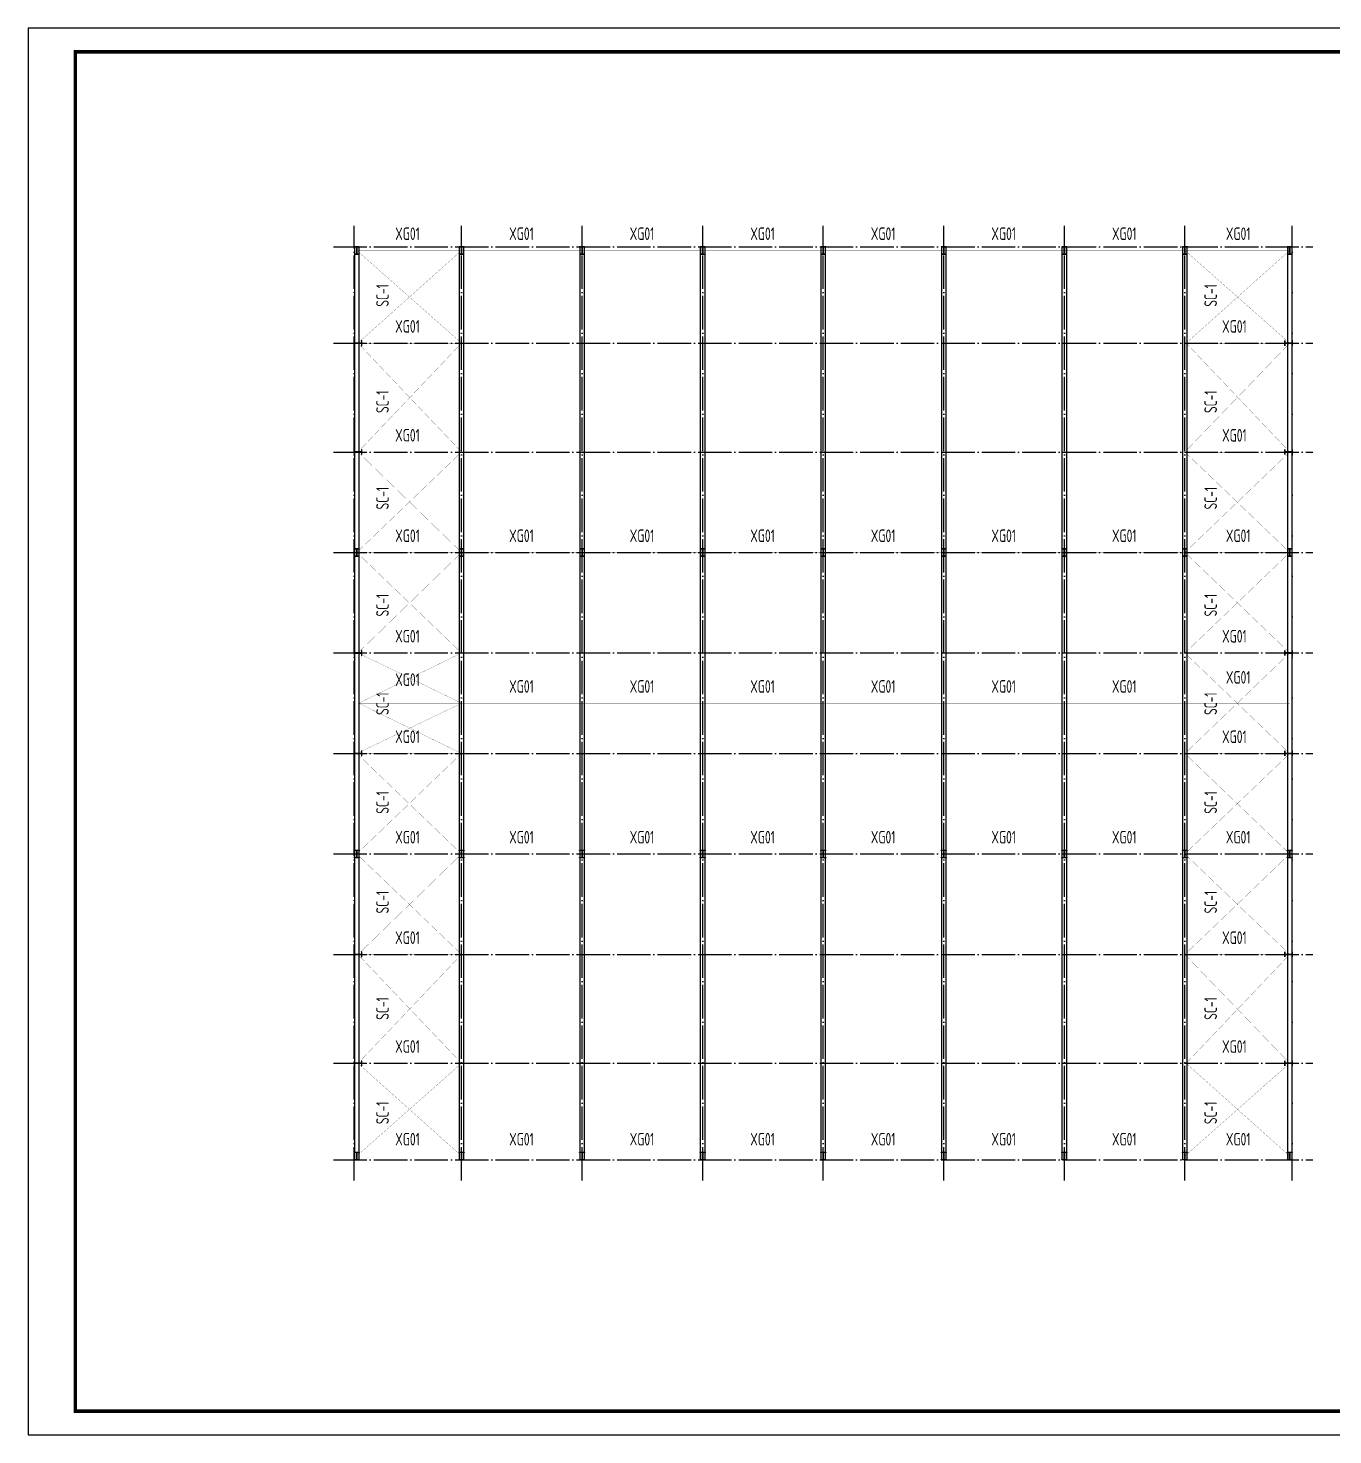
# Model space of a CAD drawing. Extents: x -33967 to 1773478, y -1022458 to -784650.
# Drawn here: x 882824 to 960748, y -1022458 to -938458 of the extents above; entities that cross this region are included whole.
import ezdxf
from ezdxf.enums import TextEntityAlignment as Align

# ---------------------------------------------------------------- set-up
doc = ezdxf.new("R2010")
doc.units = 0
doc.header["$LTSCALE"] = 1000
doc.header["$MEASUREMENT"] = 0
doc.linetypes.add('DASH', pattern=[0.35, 0.25, -0.1])
doc.linetypes.add('DOTE', pattern=[2.42, 2, -0.2, 0.02, -0.2])
for name, color, linetype in [('DOTE', 1, 'DOTE'), ('GL', 150, 'Continuous'), ('GZ', 50, 'Continuous'), ('PUB_TITLE', 4, 'Continuous'), ('SC', 3, 'Continuous'), ('XG', 6, 'Continuous')]:
    doc.layers.add(name, color=color, linetype=linetype)
doc.styles.add('TSSD_Norm', font='tssdeng.shx', dxfattribs={"bigfont": 'hztxt.shx'})

# ---------------------------------------------------------------- blocks, each defined once
blk = doc.blocks.new('钢柱2')
at = {"layer": 'GZ'}
blk.add_lwpolyline([(718423, -21049), (718123, -21049), (718123, -21039), (718266, -21039), (718270, -21034), (718270, -20614), (718266, -20609), (718123, -20609), (718123, -20599), (718423, -20599), (718423, -20609), (718280, -20609), (718276, -20614), (718276, -21034), (718280, -21039), (718423, -21039), (718423, -21049)], close=True, dxfattribs=at)
blk = doc.blocks.new('抗风柱2')
at = {"layer": 'GZ'}
blk.add_lwpolyline([(717928, -35162), (717928, -35462), (717938, -35462), (717938, -35319), (717943, -35315), (718363, -35315), (718368, -35319), (718368, -35462), (718378, -35462), (718378, -35162), (718368, -35162), (718368, -35305), (718364, -35309), (717943, -35309), (717938, -35305), (717938, -35162), (717928, -35162)], close=True, dxfattribs=at)

msp = doc.modelspace()

# ---------------------------------------------------------------- linework, layer by layer
at = {"layer": 'DOTE'}
for p, q in [((902299.6, -1007269.5), (902299.6, -950269.5)), ((908709.6, -1007269.5), (908709.6, -950269.5)), ((915909.6, -1007269.5), (915909.6, -950269.5)), ((923109.6, -1007269.5), (923109.6, -950269.5)), ((930309.6, -1007269.5), (930309.6, -950269.5)), ((937509.6, -1007269.5), (937509.6, -950269.5)), ((944709.6, -1007269.5), (944709.6, -950269.5)), ((951909.6, -1007269.5), (951909.6, -950269.5)), ((958319.6, -1007269.5), (958319.6, -950269.5)), ((901059.6, -951509.5), (959559.6, -951509.5)), ((901059.6, -957269.5), (959559.6, -957269.5)), ((901059.6, -963769.5), (959559.6, -963769.5)), ((901059.6, -969769.5), (959559.6, -969769.5)), ((901059.6, -975769.5), (959559.6, -975769.5)), ((901059.6, -981769.5), (959559.6, -981769.5)), ((901059.6, -987769.5), (959559.6, -987769.5)), ((901059.6, -993769.5), (959559.6, -993769.5)), ((901059.6, -1000269.5), (959559.6, -1000269.5)), ((901059.6, -1006029.5), (959559.6, -1006029.5))]:
    msp.add_line(p, q, dxfattribs=at)
at = {"layer": 'GL'}
for points in [[(902569.6, -951509.5), (902569.6, -1006029.5), (902329.6, -1006029.5), (902329.6, -951509.5)], [(908829.6, -951509.5), (908829.6, -1006029.5), (908589.6, -1006029.5), (908589.6, -951509.5)], [(916029.6, -951509.5), (916029.6, -1006029.5), (915789.6, -1006029.5), (915789.6, -951509.5)], [(923229.6, -951509.5), (923229.6, -1006029.5), (922989.6, -1006029.5), (922989.6, -951509.5)], [(930429.6, -951509.5), (930429.6, -1006029.5), (930189.6, -1006029.5), (930189.6, -951509.5)], [(937629.6, -951509.5), (937629.6, -1006029.5), (937389.6, -1006029.5), (937389.6, -951509.5)], [(944829.6, -951509.5), (944829.6, -1006029.5), (944589.6, -1006029.5), (944589.6, -951509.5)], [(952029.6, -951509.5), (952029.6, -1006029.5), (951789.6, -1006029.5), (951789.6, -951509.5)], [(958289.6, -951509.5), (958289.6, -1006029.5), (958049.6, -1006029.5), (958049.6, -951509.5)]]:
    msp.add_lwpolyline(points, close=True, dxfattribs=at)
at = {"layer": 'PUB_TITLE'}
msp.add_lwpolyline([(882823.6, -1022458.4), (1001623.6, -1022458.4), (1001623.6, -938458.4), (882823.6, -938458.4)], close=True, dxfattribs=at)
at = {"layer": 'PUB_TITLE', "const_width": 212.1}
msp.add_lwpolyline([(885643.9, -1021044.2), (885643.9, -939872.6), (999623.6, -939872.6), (999623.6, -1021044.2)], close=True, dxfattribs=at)
at = {"layer": 'SC', "const_width": 10}
for points in [[(908706.6, -951734.2), (902524.8, -957266.5), (908709.6, -963769.5), (902446.6, -969769.6)], [(902455.7, -951734.2), (908709.6, -957269.5), (902524.8, -963766.5), (908712.6, -969769.5), (908712.6, -969769.5)], [(958166.4, -951734.3), (951984.7, -957266.6), (958169.4, -963769.6), (951906.4, -969769.7)], [(951915.6, -951734.3), (958169.4, -957269.6), (951909.6, -963766.6), (958172.4, -969769.6), (958172.4, -969769.6)], [(902455.7, -969769.4), (908709.6, -975769.5), (902569.6, -978769.4)], [(908712.6, -969769.5), (902524.8, -975766.5), (908709.6, -978769.5)], [(958172.4, -969769.6), (951909.9, -975775.5), (958169.4, -981769.6), (951906.4, -987769.6)], [(951915.6, -969769.5), (958169.4, -975769.6), (951912.8, -981772.6), (958172.4, -987769.5), (958172.4, -987769.5)], [(902569.6, -978769.4), (908709.6, -981769.5), (902446.6, -987769.5)], [(908709.6, -978769.5), (902453, -981772.5), (908712.6, -987769.4), (908712.6, -987769.4)], [(902446.6, -987769.5), (908709.6, -993769.5), (902524.8, -1000272.5), (908706.6, -1005804.3), (908706.6, -1005804.3)], [(908712.6, -987769.4), (902524.8, -993772.5), (908709.6, -1000269.5), (902452.6, -1005804.3)], [(951906.4, -987769.6), (958169.4, -993769.6), (951984.6, -1000272.6), (958166.4, -1005804.4), (958166.4, -1005804.4)], [(958172.4, -987769.5), (951909.9, -993775.5), (958169.4, -1000269.6), (951912.4, -1005804.4)]]:
    msp.add_lwpolyline(points, dxfattribs=at)
at = {"layer": 'XG', "linetype": 'DASH', "const_width": 10}
for points in [[(902452.6, -951734.2), (958166.6, -951734.2)], [(902524.8, -957272.5), (908709.6, -957269.5)], [(951909.9, -957275.5), (958094.8, -957272.5)], [(902524.8, -963772.5), (908709.6, -963769.5)], [(951909.9, -963775.5), (958094.8, -963772.5)], [(902452.6, -969769.4), (958166.6, -969769.4)], [(902531, -975772.5), (908709.6, -975769.5)], [(951909.9, -975775.5), (958094.8, -975772.5)], [(902569.6, -978769.4), (958166.6, -978769.4)], [(902524.8, -981772.5), (908709.6, -981769.5)], [(951909.9, -981775.5), (958094.8, -981772.5)], [(902805.7, -987769.4), (958166.6, -987769.4)], [(902524.8, -993772.5), (908709.6, -993769.5)], [(951909.9, -993775.5), (958094.8, -993772.5)], [(902524.8, -1000272.5), (908709.6, -1000269.5)], [(951909.9, -1000275.5), (958094.8, -1000272.5)], [(902452.6, -1005804.2), (958166.6, -1005804.2)]]:
    msp.add_lwpolyline(points, dxfattribs=at)

# ---------------------------------------------------------------- block references
for name, p in [('钢柱2', (184176.5, -930910.2)), ('钢柱2', (190436.5, -930910.2)), ('钢柱2', (197636.5, -930910.2)), ('钢柱2', (204836.5, -930910.2)), ('钢柱2', (212036.5, -930910.2)), ('钢柱2', (219236.5, -930910.2)), ('钢柱2', (226436.5, -930910.2)), ('钢柱2', (233636.5, -930910.2)), ('钢柱2', (239896.5, -930910.2)), ('抗风柱2', (184371.6, -921957.8)), ('抗风柱2', (239941.6, -921957.8)), ('抗风柱2', (184371.6, -928457.8)), ('抗风柱2', (239941.6, -928457.8)), ('钢柱2', (184176.5, -948945.5)), ('钢柱2', (190436.5, -948945.5)), ('钢柱2', (197636.5, -948945.5)), ('钢柱2', (204836.5, -948945.5)), ('钢柱2', (212036.5, -948945.5)), ('钢柱2', (219236.5, -948945.5)), ('钢柱2', (226436.5, -948945.5)), ('钢柱2', (233636.5, -948945.5)), ('钢柱2', (239896.5, -948945.5)), ('抗风柱2', (184371.6, -940457.8)), ('抗风柱2', (239941.6, -940457.8)), ('抗风柱2', (184371.6, -946457.8)), ('抗风柱2', (239941.6, -946457.8)), ('钢柱2', (184176.5, -966945.5)), ('钢柱2', (190436.5, -966945.5)), ('钢柱2', (197636.5, -966945.5)), ('钢柱2', (204836.5, -966945.5)), ('钢柱2', (212036.5, -966945.5)), ('钢柱2', (219236.5, -966945.5)), ('钢柱2', (226436.5, -966945.5)), ('钢柱2', (233636.5, -966945.5)), ('钢柱2', (239896.5, -966945.5)), ('抗风柱2', (184371.6, -958457.8)), ('抗风柱2', (239941.6, -958457.8)), ('抗风柱2', (184371.6, -964957.8)), ('抗风柱2', (239941.6, -964957.8)), ('钢柱2', (184176.5, -984980.2)), ('钢柱2', (190436.5, -984980.2)), ('钢柱2', (197636.5, -984980.2)), ('钢柱2', (204836.5, -984980.2)), ('钢柱2', (212036.5, -984980.2)), ('钢柱2', (219236.5, -984980.2)), ('钢柱2', (226436.5, -984980.2)), ('钢柱2', (233636.5, -984980.2)), ('钢柱2', (239896.5, -984980.2))]:
    msp.add_blockref(name, p)

# ---------------------------------------------------------------- texts
at = {"layer": 'SC', "style": 'TSSD_Norm', "width": 0.7}
for p in [(904363.7, -955089.5), (953823.5, -955089.5), (904363.7, -961439.5), (953823.5, -961439.5), (904363.7, -967199.5), (953823.5, -967199.6), (904363.7, -973589.5), (953823.5, -973589.5), (904363.7, -979469.5), (953823.5, -979469.6), (904363.7, -985368.8), (953823.5, -985368.8), (904363.7, -991323.6), (953823.5, -991323.7), (904363.7, -997673.6), (953823.5, -997673.7), (904363.7, -1003903.6), (953823.5, -1003903.7)]:
    msp.add_text('SC-1', height=750, rotation=90, dxfattribs=at).set_placement(p)
at = {"layer": 'XG', "style": 'TSSD_Norm', "width": 0.7}
for p in [(905482.9, -951333.5), (912287.9, -951333.5), (919487.9, -951333.5), (926687.9, -951333.5), (933887.9, -951333.5), (941087.9, -951333.5), (948287.9, -951333.5), (955092.9, -951333.5), (905480.2, -956868.9), (954865.4, -956871.9), (905480.2, -963368.9), (954865.4, -963371.9), (905482.9, -969368.8), (912287.9, -969368.8), (919487.9, -969368.8), (926687.9, -969368.8), (933887.9, -969368.8), (941087.9, -969368.8), (948287.9, -969368.8), (955092.9, -969368.8), (905480.2, -975368.9), (954865.4, -975371.9), (955092.9, -977823.1), (905482.9, -977961.8), (912287.9, -978368.8), (919487.9, -978368.8), (926687.9, -978368.8), (933887.9, -978368.8), (941087.9, -978368.8), (948287.9, -978368.8), (905480.2, -981368.9), (954865.4, -981371.9), (905482.9, -987368.8), (912287.9, -987368.8), (919487.9, -987368.8), (926687.9, -987368.8), (933887.9, -987368.8), (941087.9, -987368.8), (948287.9, -987368.8), (955092.9, -987368.8), (905480.2, -993368.9), (954865.4, -993371.9), (905480.2, -999868.9), (954865.4, -999871.9), (905482.9, -1005403.5), (912287.9, -1005403.5), (919487.9, -1005403.5), (926687.9, -1005403.5), (933887.9, -1005403.5), (941087.9, -1005403.5), (948287.9, -1005403.5), (955092.9, -1005403.5)]:
    msp.add_text('XG01', height=750, dxfattribs=at).set_placement(p, align=Align.BOTTOM_CENTER)

doc.saveas('drawing.dxf')
